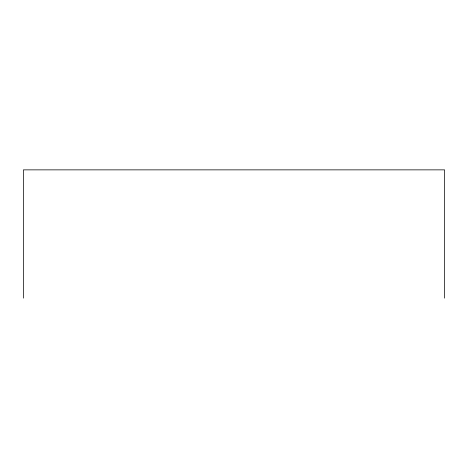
<?xml version="1.0" encoding="UTF-8"?>
<svg xmlns="http://www.w3.org/2000/svg" width="468" height="468" viewBox="0 0 468 468"><rect width="100%" height="100%" fill="white"/><g stroke="black" fill="none" stroke-linecap="round" stroke-linejoin="round"><path stroke-width="0.7" d="M444.6 298.139L444.6 169.861L23.4 169.861L23.4 298.139"/></g></svg>
